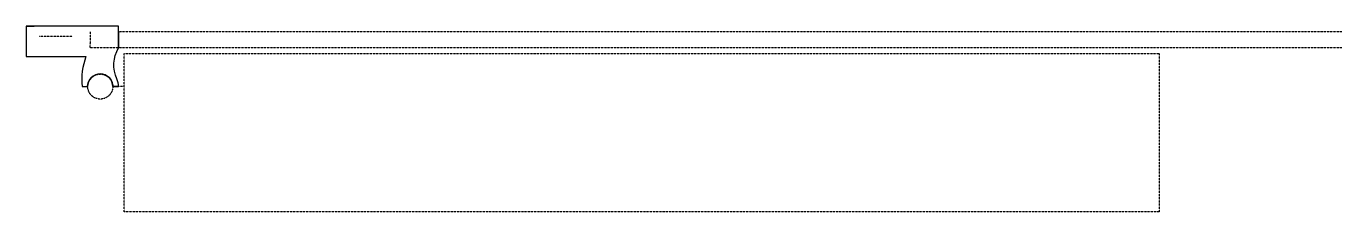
# Model space of a CAD drawing. Header units: millimetres. Extents: x -86 to 1070, y 0 to 163.
import ezdxf

# ---------------------------------------------------------------- set-up
doc = ezdxf.new("R2010")
doc.units = ezdxf.units.MM
doc.linetypes.add('DASHED', pattern=[0.2067, 0.1654, -0.0413])

msp = doc.modelspace()

# ---------------------------------------------------------------- linework, layer by layer
for p, q in [((-86, 163), (-79, 163)), ((-5, 158), (-5.4, 158)), ((-5, 158), (-5, 144))]:
    msp.add_line(p, q)
at = {"color": 2, "linetype": 'DASHED', "lineweight": 25, "true_color": 0xffff00}
for p, q in [((-45.6, 153.9), (-74.8, 153.9)), ((-30, 158), (-30, 148)), ((1070, 158), (-5, 158)), ((-30, 144.5), (-30, 147.7)), ((1070, 144), (-30, 144)), ((0, 139), (910, 139)), ((0, 0), (0, 139)), ((910, 0), (910, 139)), ((0, 110), (-5, 110)), ((910, 0), (0, 0))]:
    msp.add_line(p, q, dxfattribs=at)
for points in [[(-9.9, 110), (-5, 110, 0.108242), (-6.5, 116.7, -0.23481), (-5, 144), (-5, 163), (-86, 163), (-86, 136.5), (-33.6, 136.5, 0.1111), (-37, 110), (-32.1, 110, -1)], [(-86, 163), (-86, 136.5), (-33.6, 136.5, 0.1111), (-37, 110), (-32.1, 110, -1), (-9.9, 110), (-5, 110, 0.108242), (-6.5, 116.7, -0.23481), (-5, 144), (-5, 163)]]:
    msp.add_lwpolyline(points, format="xyb", close=True)
msp.add_lwpolyline([(-5, 158), (-5, 163), (-5.4, 163), (-79, 163)])
for points in [[(-5, 110, 0.108242), (-6.5, 116.7, -0.23481), (-5, 144)], [(-5, 110), (-9.9, 110, 1), (-32.1, 110)]]:
    msp.add_lwpolyline(points, format="xyb")
msp.add_circle((-21, 110), 11, dxfattribs=at)

doc.saveas('drawing.dxf')
